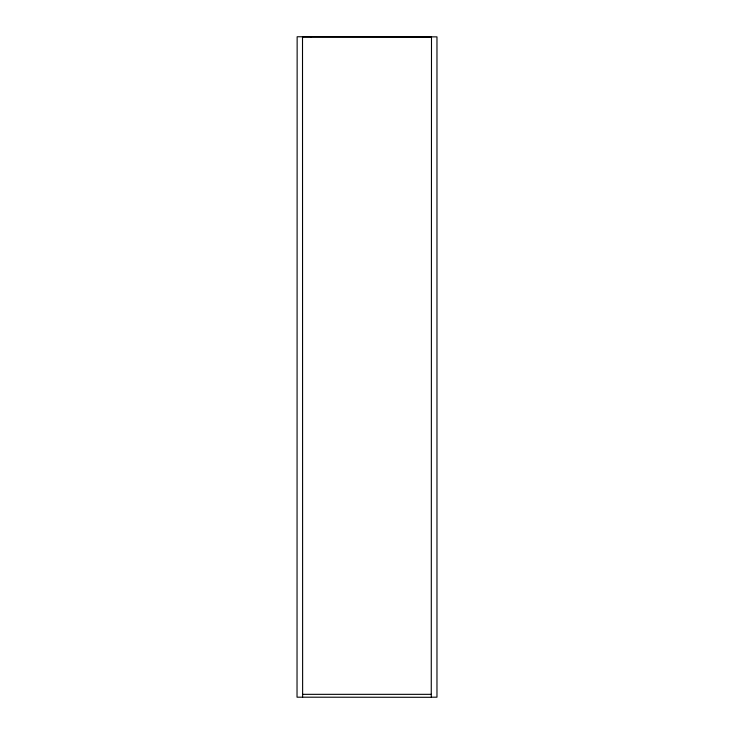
<?xml version="1.0" encoding="UTF-8"?>
<svg xmlns="http://www.w3.org/2000/svg" width="734" height="734" viewBox="0 0 734 734"><rect width="100%" height="100%" fill="white"/><g stroke="black" fill="none" stroke-linecap="round" stroke-linejoin="round"><path stroke-width="1.1" d="M302.628 37.039L431.372 37.039M311.299 36.755L310.739 36.755M423.261 36.755L422.701 36.755M431.491 36.755L431.262 697.3L302.628 697.19L302.509 36.755M302.628 697.19L297.031 697.19L297.142 36.755L436.969 36.865L436.969 697.19L431.372 697.19M431.372 694.336L302.628 694.336"/></g></svg>
